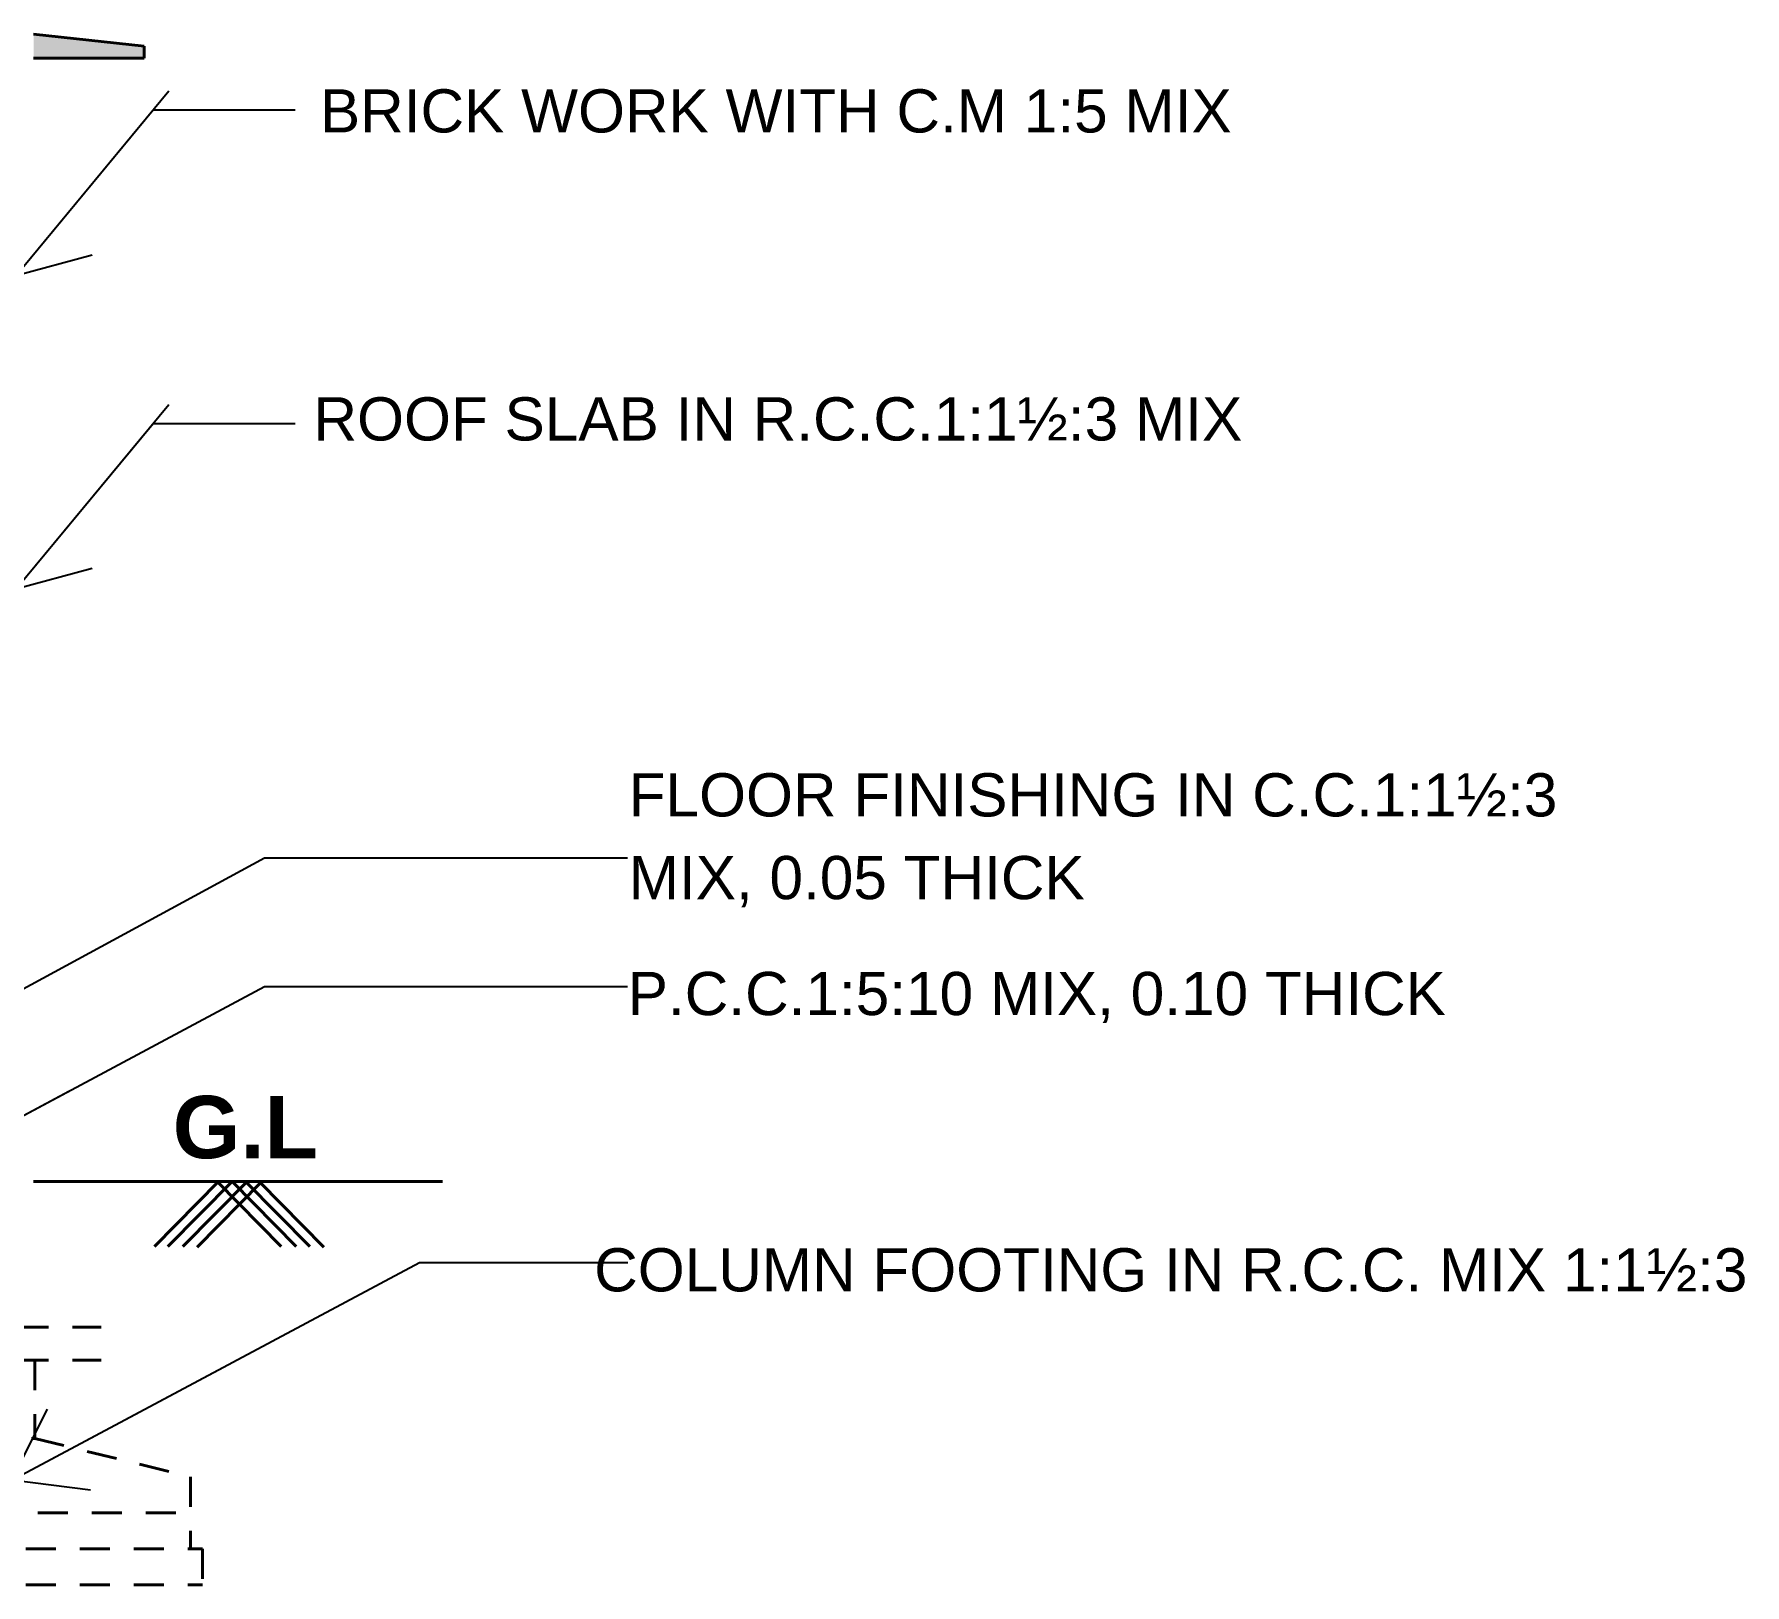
# Model space of a CAD drawing. Header units: metres. Extents: x 2770 to 3790, y -2264 to -643.
# Drawn here: x 3771.4 to 3778.53, y -2234.79 to -2228.33 of the extents above; entities that cross this region are included whole.
import ezdxf

# ---------------------------------------------------------------- set-up
doc = ezdxf.new("R2010")
doc.units = ezdxf.units.M
doc.header["$MEASUREMENT"] = 0
doc.linetypes.add('HIDDEN2', pattern=[0.1875, 0.125, -0.0625])
doc.styles.add('CEN-GOT', font='arialbd.ttf')
doc.styles.add('H', font='micross.ttf')
doc.styles.add('STYLE1', font='tahoma.ttf', dxfattribs={"height": 0.4})
doc.dimstyles.new('STY', dxfattribs={"dimscale": 0.9, "dimtxt": 0.23, "dimasz": 0.18, "dimexe": 0.15, "dimexo": 0.6, "dimgap": 0.1, "dimtad": 1, "dimtih": 1, "dimtoh": 1, "dimzin": 0, "dimdsep": 46, "dimtxsty": 'STYLE1', "dimblk": 'CLOSEDBLANK', "dimcen": 0.09375, "dimdle": 0.1, "dimse1": 1, "dimse2": 1, "dimadec": 0, "dimazin": 0, "dimtfac": 1, "dimtmove": 2, "dimatfit": 2, "dimfxl": 0, "dimtolj": 1, "dimtzin": 0, "dimarcsym": 0})

# ---------------------------------------------------------------- blocks, each defined once
blk = doc.blocks.new('_ClosedBlank')
at = {"color": 0, "linetype": 'ByBlock', "lineweight": -2}
for p, q in [((-1, 0.167), (0, 0)), ((-1, 0.167), (-1, -0.167)), ((0, 0), (-1, -0.167))]:
    blk.add_line(p, q, dxfattribs=at)

msp = doc.modelspace()

# ---------------------------------------------------------------- hatches: boundary and pattern name
at = {"linetype": 'ByBlock', "lineweight": 40}
h = msp.add_hatch(color=7, dxfattribs=at)
h.dxf.hatch_style = 1
h.paths.add_polyline_path([(3771.40228, -2228.32612), (3771.86228, -2228.37612), (3771.86228, -2228.42612), (3771.40228, -2228.42612)])

# ---------------------------------------------------------------- linework, layer by layer
at = {"color": 7, "linetype": 'ByBlock', "lineweight": 40}
for p, q in [((3771.86228, -2228.37612), (3771.40228, -2228.32612)), ((3771.40228, -2228.42612), (3771.86228, -2228.42612)), ((3771.86228, -2228.42612), (3771.86228, -2228.37612)), ((3771.40228, -2233.10612), (3773.1057, -2233.10612))]:
    msp.add_line(p, q, dxfattribs=at)
at = {"color": 7, "lineweight": 40}
for p, q in [((3772.1726, -2233.10612), (3771.90548, -2233.37629)), ((3772.22915, -2233.10612), (3771.96202, -2233.37629)), ((3772.29154, -2233.10612), (3772.02442, -2233.37629)), ((3772.35101, -2233.10908), (3772.08389, -2233.37925)), ((3772.16675, -2233.10612), (3772.43388, -2233.37629)), ((3772.22915, -2233.10612), (3772.49627, -2233.37629)), ((3772.28569, -2233.10612), (3772.55282, -2233.37629)), ((3772.34516, -2233.10908), (3772.61229, -2233.37925))]:
    msp.add_line(p, q, dxfattribs=at)
at = {"color": 7, "linetype": 'HIDDEN2', "lineweight": 40}
for p, q in [((3771.33984, -2233.71267), (3771.68413, -2233.71267)), ((3771.33984, -2233.85081), (3771.68413, -2233.85081)), ((3771.40727, -2233.85081), (3771.40727, -2234.1764)), ((3770.94353, -2234.17657), (3771.40727, -2234.17657)), ((3771.40727, -2234.1764), (3772.0554, -2234.33612)), ((3772.0554, -2234.33612), (3772.0554, -2234.63612)), ((3770.2954, -2234.48612), (3772.0554, -2234.48612)), ((3770.2454, -2234.63612), (3772.1054, -2234.63612)), ((3772.1054, -2234.63612), (3772.1054, -2234.78612)), ((3770.2454, -2234.78612), (3772.1054, -2234.78612))]:
    msp.add_line(p, q, dxfattribs=at)

# ---------------------------------------------------------------- texts
at = {"color": 7, "lineweight": 40, "ltscale": 1.5, "style": 'H'}
for s, p in [('BRICK WORK WITH C.M 1:5 MIX', (3772.59542, -2228.73556)), ('ROOF SLAB IN R.C.C.1:1½:3 MIX', (3772.5686, -2230.0188)), ('FLOOR FINISHING IN C.C.1:1½:3', (3773.882, -2231.58501)), ('MIX, 0.05 THICK', (3773.882, -2231.92974)), ('P.C.C.1:5:10 MIX, 0.10 THICK', (3773.87797, -2232.41277)), (' COLUMN FOOTING IN R.C.C. MIX 1:1½:3', (3773.66846, -2233.56383))]:
    msp.add_text(s, height=0.18, dxfattribs=at).set_placement(p)
at = {"color": 7, "lineweight": 40, "ltscale": 1.5, "insert": (3771.88171, -2232.74918), "char_height": 0.26, "width": 0.7769238, "attachment_point": 1, "style": 'CEN-GOT'}
msp.add_mtext('{\\W0.990909; }G.L', dxfattribs=at)

# ---------------------------------------------------------------- leaders
at = {"color": 7, "linetype": 'ByBlock', "lineweight": 40}
for points in [[(3771.32758, -2229.33209), (3771.90001, -2228.64184), (3772.49273, -2228.64184)], [(3771.32758, -2230.63787), (3771.90001, -2229.94762), (3772.49273, -2229.94762)], [(3769.87768, -2233.10612), (3772.36494, -2231.7577), (3773.87674, -2231.7577)], [(3770.66656, -2233.20084), (3772.36494, -2232.29393), (3773.87674, -2232.29393)], [(3771.31138, -2234.35019), (3773.00976, -2233.44328), (3773.87918, -2233.44328)]]:
    msp.add_leader(points, dimstyle='STY', override={"dimasz": 0.3, "dimtad": 0, "dimldrblk": 'Open90'}, dxfattribs=at)

doc.saveas('drawing.dxf')
